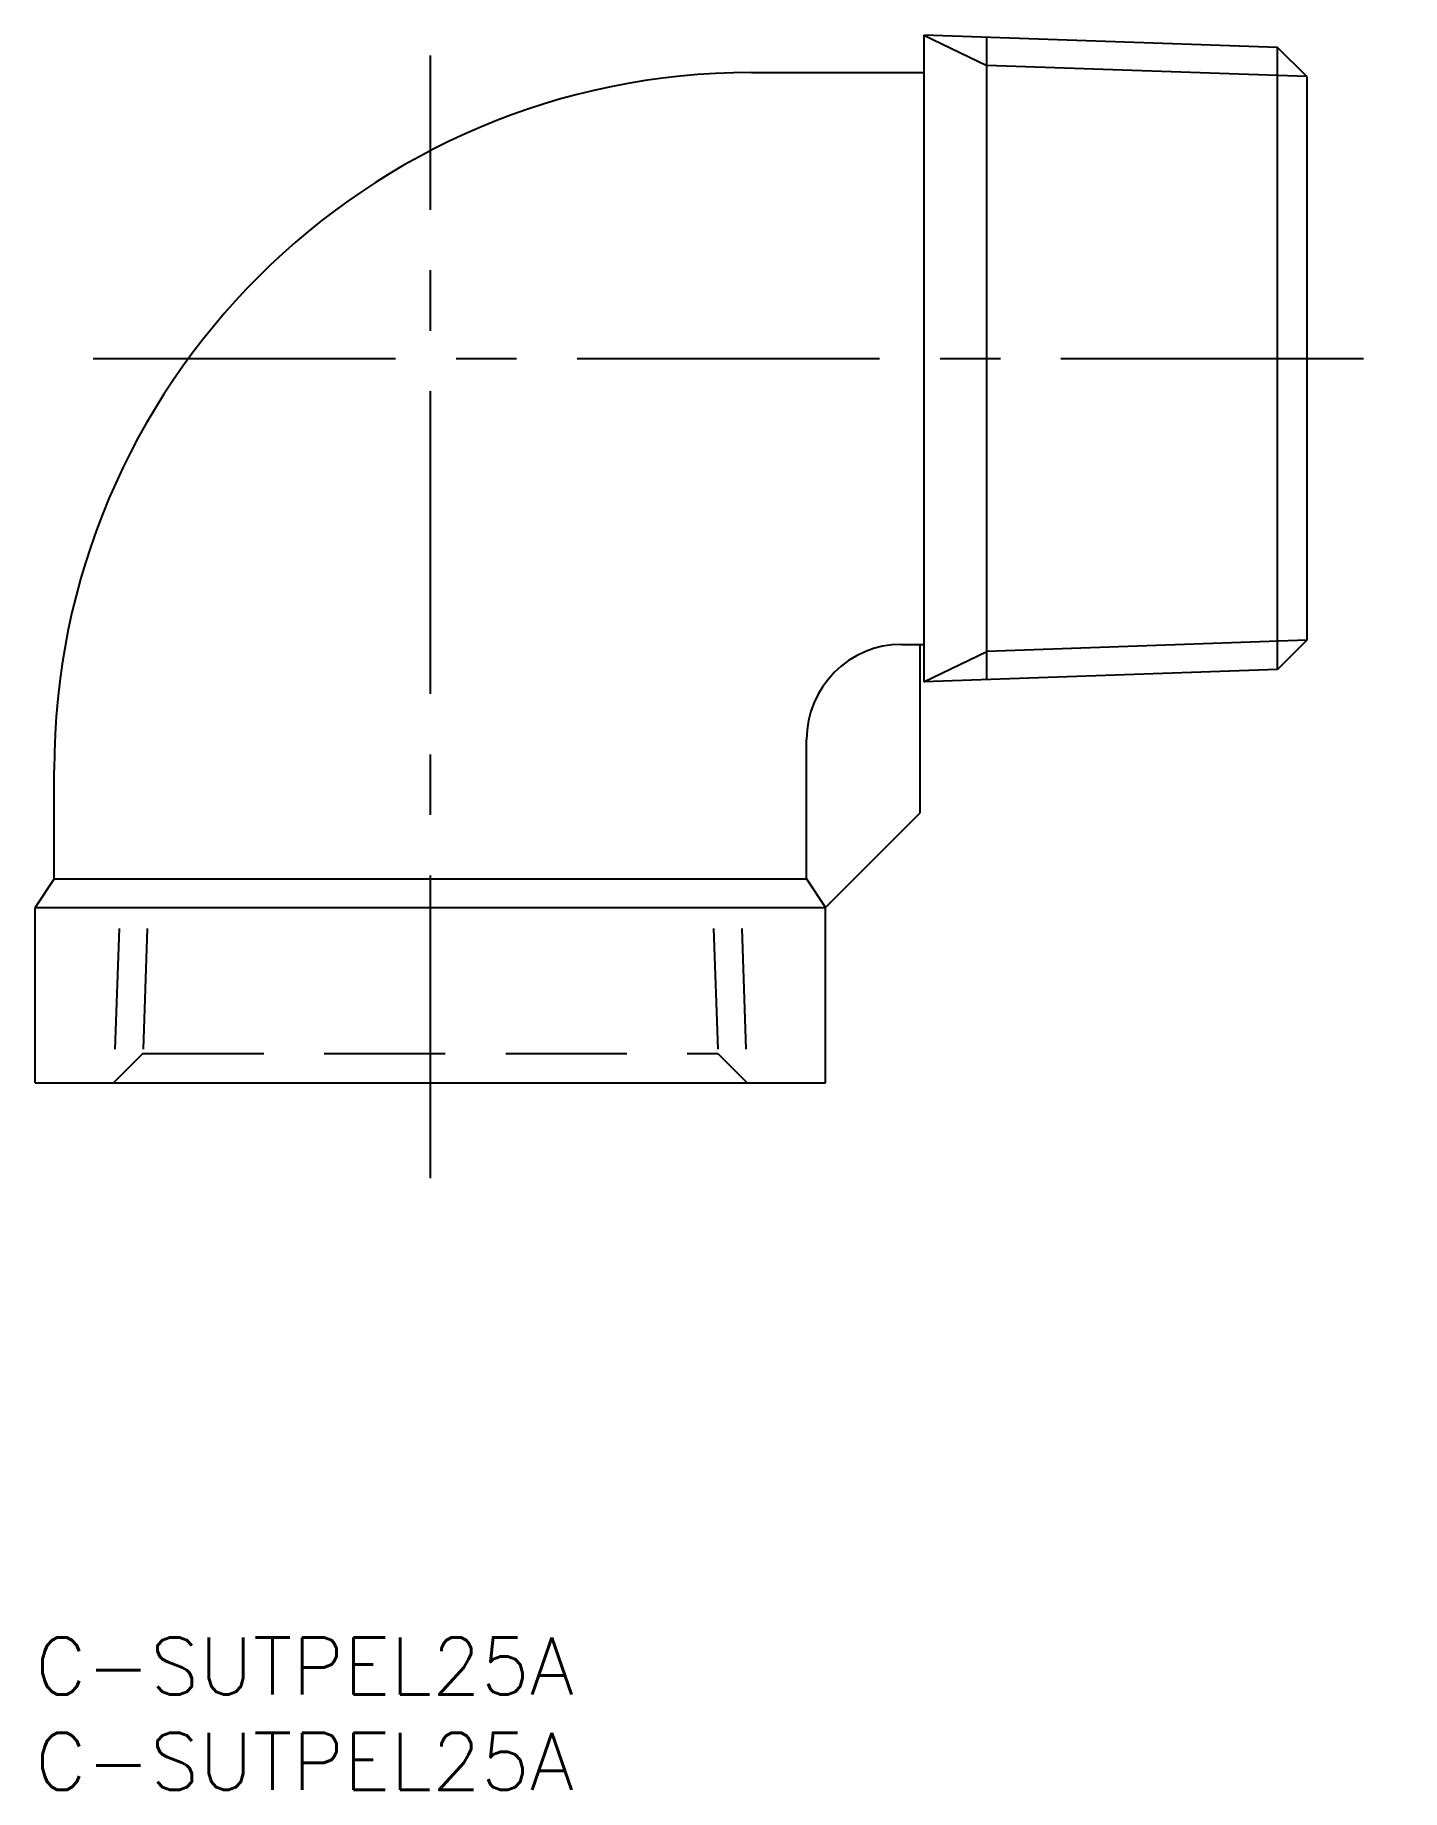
# Model space of a CAD drawing. Extents: x 0 to 71.7, y -8 to 84.1.
import ezdxf

# ---------------------------------------------------------------- set-up
doc = ezdxf.new("R2010")
doc.units = 0
doc.header["$LTSCALE"] = 0.5
doc.linetypes.add('CENTER', pattern=[50.8, 31.75, -6.35, 6.35, -6.35])
doc.linetypes.add('DASHED', pattern=[19.05, 12.7, -6.35])
doc.layers.get('0').update_dxf_attribs({"linetype": 'CONTINUOUS'})
doc.layers.add('CENTER', color=1, linetype='CENTER')
doc.styles.get("Standard").update_dxf_attribs({"font": 'txt.shx', "height": 3, "bigfont": 'bigfont.shx'})

# ---------------------------------------------------------------- blocks, each defined once
blk = doc.blocks.new('*U12')
at = {"color": 7, "linetype": 'CONTINUOUS'}
blk.add_text('C-SUTPEL25A', height=3, dxfattribs=at).set_placement((0, -3))
blk = doc.blocks.new('*U13')
at = {"color": 7, "linetype": 'CONTINUOUS'}
blk.add_text('C-SUTPEL25A', height=3, dxfattribs=at).set_placement((0, -8))

msp = doc.modelspace()

# ---------------------------------------------------------------- linework, layer by layer
at = {"color": 7, "linetype": 'CONTINUOUS'}
for p, q in [((46.65, 84.064), (46.65, 50.137)), ((65.217, 83.415), (46.65, 84.064)), ((49.96, 50.252), (49.96, 83.948)), ((65.217, 50.785), (65.217, 83.415)), ((66.75, 81.883), (65.217, 83.415)), ((37.6, 82.1), (46.65, 82.1)), ((66.75, 81.883), (66.75, 52.317)), ((45.5, 52.1), (46.65, 52.1)), ((46.45, 52.1), (46.45, 43.25)), ((66.75, 52.317), (65.217, 50.785)), ((65.217, 50.785), (46.65, 50.137)), ((40.5, 39.8), (40.5, 47.1)), ((1, 39.8), (1, 45.5)), ((41.5, 38.3), (46.45, 43.25)), ((1, 39.8), (0, 38.3)), ((1, 39.8), (40.5, 39.8)), ((40.5, 39.8), (41.5, 38.3)), ((0, 29.1), (0, 38.3)), ((0, 38.3), (41.5, 38.3)), ((41.5, 29.1), (41.5, 38.3)), ((0, 29.1), (41.5, 29.1))]:
    msp.add_line(p, q, dxfattribs=at)
at = {"color": 3, "linetype": 'CONTINUOUS'}
for p, q in [((46.65, 84.064), (49.96, 82.469)), ((66.75, 81.883), (49.96, 82.469)), ((46.65, 50.137), (49.96, 51.731)), ((66.75, 52.317), (49.96, 51.731))]:
    msp.add_line(p, q, dxfattribs=at)
at = {"color": 3, "linetype": 'DASHED'}
for p, q in [((4.408, 37.2), (4.125, 29.1)), ((5.887, 37.2), (5.658, 30.633)), ((35.613, 37.2), (35.842, 30.633)), ((37.092, 37.2), (37.375, 29.1)), ((5.658, 30.633), (4.125, 29.1)), ((5.658, 30.633), (35.842, 30.633)), ((35.842, 30.633), (37.375, 29.1))]:
    msp.add_line(p, q, dxfattribs=at)
at = {"color": 7, "linetype": 'CONTINUOUS'}
for centre, radius in [((37.6, 45.5), 36.6), ((45.5, 47.1), 5)]:
    msp.add_arc(centre, radius, 90, 180, dxfattribs=at)
at = {"layer": 'CENTER', "color": 1, "linetype": 'CENTER'}
for p, q in [((20.75, 24.1), (20.75, 82.991)), ((3.053, 67.1), (71.75, 67.1))]:
    msp.add_line(p, q, dxfattribs=at)

# ---------------------------------------------------------------- block references
at = {"color": 7, "linetype": 'CONTINUOUS'}
for name in ['*U12', '*U13']:
    msp.add_blockref(name, (0, 0), dxfattribs=at)

doc.saveas('drawing.dxf')
